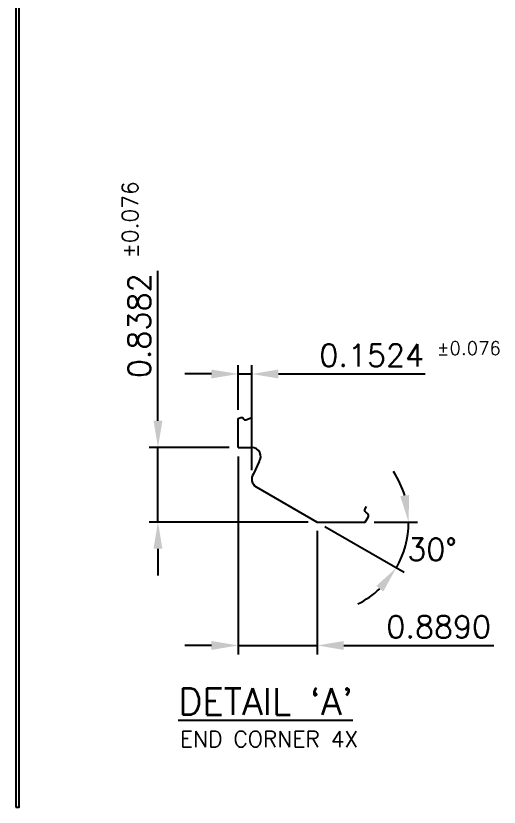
# Model space of a CAD drawing. Extents: x -629 to -184, y 97 to 360.
# Drawn here: x -461.4 to -407, y 126.9 to 215.9 of the extents above; entities that cross this region are included whole.
import ezdxf
from ezdxf.enums import TextEntityAlignment as Align

# ---------------------------------------------------------------- set-up
doc = ezdxf.new("R2010")
doc.units = 0
doc.header["$LTSCALE"] = 8
doc.header["$MEASUREMENT"] = 0
for name, color, linetype in [('COIN-LINE', 4, 'Continuous'), ('DIM', 7, 'Continuous'), ('LF-LINE', 1, 'Continuous')]:
    doc.layers.add(name, color=color, linetype=linetype)
doc.styles.add('SIMPLEX', font='SIMPLEX.shx', dxfattribs={"height": 3})

msp = doc.modelspace()

# ---------------------------------------------------------------- linework, layer by layer
at = {"layer": 'COIN-LINE'}
msp.add_lwpolyline([(-461.387, 126.854), (-461.007, 126.854), (-461.007, 301.854), (-461.387, 301.854)], close=True, dxfattribs=at)
at = {"layer": 'DIM'}
for p, q in [((-445.389, 173.305), (-445.389, 187.186)), ((-436.365, 171.559), (-436.365, 176.573)), ((-434.841, 164.753), (-434.841, 176.573)), ((-439.365, 175.573), (-442.365, 175.573)), ((-436.365, 175.573), (-434.841, 175.573)), ((-431.841, 175.573), (-428.841, 175.573)), ((-428.841, 175.573), (-415.317, 175.573)), ((-445.389, 170.305), (-445.389, 173.305)), ((-437.365, 167.305), (-446.389, 167.305)), ((-445.389, 158.923), (-445.389, 167.305)), ((-436.365, 166.305), (-436.365, 144.042)), ((-428.475, 158.923), (-446.389, 158.923)), ((-426.608, 158.423), (-417.693, 153.276)), ((-421.06, 158.923), (-416.18, 158.923)), ((-427.475, 157.923), (-427.475, 144.042)), ((-445.389, 155.923), (-445.389, 152.923)), ((-439.365, 145.042), (-442.365, 145.042)), ((-436.365, 145.042), (-427.475, 145.042)), ((-424.475, 145.042), (-421.475, 145.042)), ((-421.475, 145.042), (-407.594, 145.042))]:
    msp.add_line(p, q, dxfattribs=at)
for start, end in [(16.75705, 33.51411), (330, 0), (296.48589, 313.24295)]:
    msp.add_arc((-427.475, 158.923), 10.294, start, end, dxfattribs=at)
for points in [[(-439.365, 176.073), (-439.365, 175.073), (-436.365, 175.573)], [(-431.841, 176.073), (-431.841, 175.073), (-434.841, 175.573)], [(-445.889, 170.305), (-444.889, 170.305), (-445.389, 167.305)], [(-417.123, 161.964), (-418.112, 161.818), (-417.18, 158.923)], [(-445.889, 155.923), (-444.889, 155.923), (-445.389, 158.923)], [(-420.814, 151.735), (-420.03, 151.114), (-418.559, 153.776)], [(-439.365, 145.542), (-439.365, 144.542), (-436.365, 145.042)], [(-424.475, 145.542), (-424.475, 144.542), (-427.475, 145.042)]]:
    msp.add_solid(points, dxfattribs=at)
at = {"layer": 'LF-LINE'}
for p, q in [((-436.365, 167.305), (-436.365, 170.559)), ((-436.365, 167.305), (-434.825, 167.305)), ((-434.017, 165.716), (-434.648, 164.343)), ((-434.341, 162.887), (-427.475, 158.923)), ((-427.475, 158.923), (-422.06, 158.923))]:
    msp.add_line(p, q, dxfattribs=at)
for points in [[(-436.365, 170.559), (-436.046, 170.68, -0.357507), (-435.806, 170.599), (-435.742, 170.497, 0.365709), (-435.496, 170.418), (-434.837, 170.69)], [(-422.06, 158.923), (-421.725, 159.488, 0.36846), (-421.791, 159.872), (-421.988, 160.035, -0.348165), (-422.064, 160.4), (-421.93, 160.667)]]:
    msp.add_lwpolyline(points, format="xyb", dxfattribs=at)
for centre, start, end in [((-434.825, 166.305), 323.86326, 90), ((-433.841, 163.753), 143.86326, 240)]:
    msp.add_arc(centre, 1, start, end, dxfattribs=at)

# ---------------------------------------------------------------- texts
at = {"layer": 'DIM', "style": 'SIMPLEX'}
for s, height, p in [('%%p0.076', 1.8, (-448.533, 192.918)), ('0.8382', 2.5, (-447.489, 180.996))]:
    msp.add_text(s, height=height, rotation=90, dxfattribs=at).set_placement(p, align=Align.MIDDLE_CENTER)
for s, height, p in [('0.1524', 2.5, (-421.329, 177.673)), ('%%p0.076', 1.5, (-410.393, 178.466)), ('30%%d', 2.5, (-414.544, 155.84)), ('0.8890', 2.5, (-413.784, 147.142))]:
    msp.add_text(s, height=height, dxfattribs=at).set_placement(p, align=Align.MIDDLE_CENTER)
msp.add_text('END CORNER 4X', height=1.8, dxfattribs=at).set_placement((-442.91, 133.62))
at = {"layer": 'LF-LINE', "style": 'SIMPLEX'}
msp.add_text("%%uDETAIL `A'", height=3, dxfattribs=at).set_placement((-443.119, 137.255))

doc.saveas('drawing.dxf')
